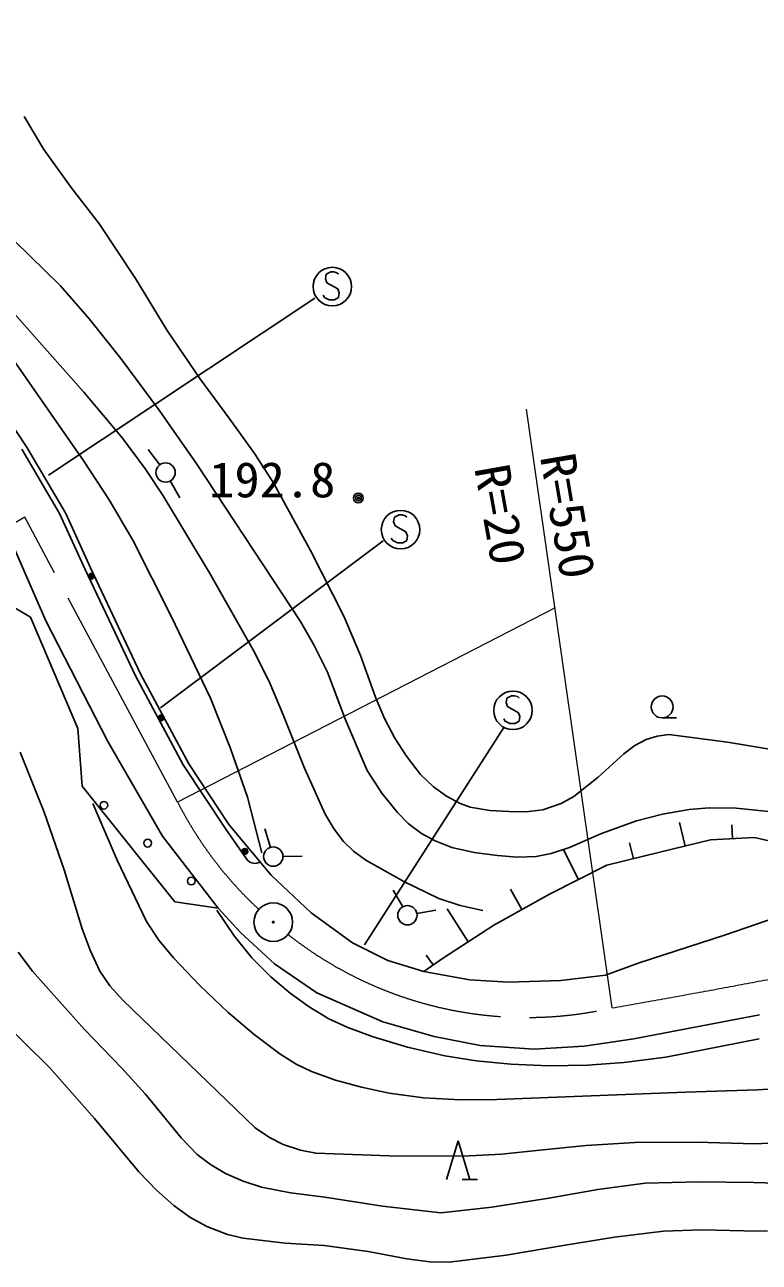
# Model space of a CAD drawing. Units: millimetres, scale not verified. Extents: x 40000 to 680000, y 20000 to 380000.
# Drawn here: x 408175 to 446286, y 243013 to 307183 of the extents above; entities that cross this region are included whole.
import ezdxf
from ezdxf.enums import TextEntityAlignment as Align

# ---------------------------------------------------------------- set-up
doc = ezdxf.new("R2010")
doc.units = ezdxf.units.MM
doc.header["$LTSCALE"] = 1000
doc.linetypes.add('CHAIN', pattern=[18.5, 12, -1.5, 3.5, -1.5])
for name, color, linetype, lineweight in [('M-BGD', 7, 'Continuous', 25), ('M-BGD-EXST', 7, 'Continuous', 25), ('M-BMK', 2, 'CHAIN', 13), ('M-BMK-SRVR', 3, 'Continuous', 25), ('M-STR-HTXT', 7, 'Continuous', 13)]:
    doc.layers.add(name, color=color, linetype=linetype, lineweight=lineweight)
doc.styles.add('ＭＳ ゴシック', font='')
doc.styles.get('ＭＳ ゴシック').set_extended_font_data('MS Gothic')

msp = doc.modelspace()

# ---------------------------------------------------------------- linework, layer by layer
at = {"layer": 'M-BGD'}
for p, q in [((408294, 285241), (406697, 287656)), ((409984, 281844), (408018, 285179)), ((410300, 281843), (408294, 285241)), ((415185, 284364), (414586, 285165)), ((415728, 283527), (416215, 282654)), ((411309, 278938), (409984, 281844)), ((411584, 279029), (410300, 281843)), ((407353, 280682), (409278, 276280)), ((413917, 273424), (411309, 278938)), ((414176, 273527), (411584, 279029)), ((408476, 276462), (406658, 277531)), ((410936, 270687), (408476, 276462)), ((409278, 276280), (412487, 270024)), ((416396, 268807), (413917, 273424)), ((416688, 268861), (414176, 273527)), ((441248, 271241), (441998, 271241)), ((411150, 267692), (410936, 270687)), ((412487, 270024), (415321, 265105)), ((418576, 265516), (416396, 268807)), ((418762, 265711), (416688, 268861)), ((415962, 261703), (411150, 267692)), ((420955, 263079), (418762, 265711)), ((442448, 264594), (442153, 265812)), ((444901, 264973), (444863, 265694)), ((415321, 265105), (418208, 261382)), ((419474, 264233), (418576, 265516)), ((420922, 264527), (420628, 265483)), ((446037, 265033), (443764, 264913)), ((448270, 264514), (446037, 265033)), ((436905, 262860), (436133, 264404)), ((439757, 263936), (439552, 264766)), ((443764, 264913), (441132, 264275)), ((419646, 263987), (419474, 264233)), ((419737, 263856), (419646, 263987)), ((419850, 263765), (419737, 263856)), ((419957, 263717), (419850, 263765)), ((420399, 263783), (420334, 263737)), ((421569, 264056), (422569, 264069)), ((441132, 264275), (438381, 263597)), ((420096, 263693), (419957, 263717)), ((420213, 263701), (420096, 263693)), ((420334, 263737), (420213, 263701)), ((438381, 263597), (435430, 262122)), ((423028, 261125), (420955, 263079)), ((427786, 261443), (427296, 262315)), ((435430, 262122), (432519, 260487)), ((433975, 261304), (433379, 262366)), ((418208, 261382), (415962, 261703)), ((419368, 260107), (418208, 261382)), ((428523, 261097), (429506, 261277)), ((431183, 259630), (430084, 261343)), ((449187, 261604), (444482, 259969)), ((425182, 259570), (423028, 261125)), ((421139, 258490), (419368, 260107)), ((432519, 260487), (429847, 258772)), ((444482, 259969), (440056, 258533)), ((427016, 258653), (425182, 259570)), ((428890, 258094), (427016, 258653)), ((429847, 258772), (428890, 258094)), ((429369, 258433), (429011, 258939)), ((423334, 256988), (421139, 258490)), ((431243, 257656), (428890, 258094)), ((440056, 258533), (438301, 257895)), ((433277, 257536), (431243, 257656)), ((435988, 257616), (433277, 257536)), ((438301, 257895), (435988, 257616)), ((426760, 255486), (423334, 256988)), ((429417, 254716), (426760, 255486)), ((446290, 255845), (439774, 254601)), ((431804, 254254), (429417, 254716)), ((434615, 254062), (431804, 254254)), ((437194, 254216), (434615, 254062)), ((439774, 254601), (437194, 254216)), ((430063, 247312), (430663, 249312)), ((430663, 249312), (431263, 247312)), ((430863, 247312), (431663, 247312))]:
    msp.add_line(p, q, dxfattribs=at)
for points in [[(385145, 307183), (388921, 305244), (392961, 303046), (395084, 301766), (397254, 300332), (398956, 299094), (400667, 297711), (402073, 296459), (403638, 294910), (404838, 293569), (405836, 292310), (411238, 284554), (412547, 282540), (413781, 280453), (415780, 276519), (417819, 272257), (418849, 269652), (419729, 267128), (420482, 264249)], [(447747, 269471), (444641, 269985), (441596, 270380), (440996, 270301), (440420, 270121), (439837, 269812), (439256, 269382), (437932, 268163), (436669, 267159), (436001, 266806), (435058, 266469), (434169, 266371), (433296, 266384), (432298, 266446), (431293, 266617), (430761, 266804), (430053, 267182), (429378, 267672), (428713, 268313), (427974, 269260), (427379, 270194), (426842, 271206), (426379, 272313), (425591, 274471), (424732, 276510), (423003, 279912), (421102, 283402), (420104, 284949), (418817, 286733), (417252, 288846), (415557, 291322), (413914, 294018), (412060, 296848), (410577, 298737), (409167, 300710), (408147, 302432)], [(407647, 295979), (410023, 293650), (411538, 291914), (413161, 289882), (415148, 287200), (417102, 284389), (422478, 276247), (423180, 275035), (423882, 273606), (424816, 271142), (425937, 268520), (426708, 267344), (427509, 266329), (428076, 265765), (428765, 265253), (429470, 264864), (430330, 264528), (431498, 264263), (432711, 264101), (433720, 264018), (434711, 264048), (435495, 264200), (436438, 264518), (438108, 265240), (439919, 265894), (441268, 266242), (442649, 266487), (443693, 266573), (445094, 266565), (448124, 266244)], [(431935, 261257), (430759, 261510), (429664, 261873), (427846, 262762), (425872, 263865), (425227, 264338), (424718, 264831), (424224, 265464), (423762, 266240), (422693, 268640), (421585, 271395), (420907, 273004), (420114, 274620), (417757, 278755), (415357, 282762), (414442, 284143), (413244, 285745), (411245, 288139), (409203, 290428), (406204, 293795)], [(447847, 249243), (446048, 249147), (443013, 249242), (439829, 249220), (437308, 249073), (434904, 248831), (432916, 248618), (430900, 248506), (427087, 248526), (423273, 248665), (422486, 248819), (421591, 249122), (420875, 249485), (420138, 249980), (413264, 256596), (412597, 257345), (412074, 258115), (411563, 259203), (411162, 260299), (410215, 263357), (409178, 266357), (407942, 269459)], [(411706, 266806), (412972, 263863), (414484, 260674), (415136, 259715), (415898, 258790), (417266, 257360), (418720, 255986), (420087, 254815), (421411, 253818), (422260, 253292), (423055, 252911), (424295, 252461), (425645, 252090), (427088, 251786), (428870, 251532), (430791, 251440), (432667, 251451), (442453, 251825), (446186, 251955), (450148, 252197)], [(418136, 261262), (419038, 259938), (419952, 258806), (420945, 257818), (421953, 256967), (422925, 256258), (423953, 255641), (424935, 255185), (426251, 254702), (428032, 254171), (429978, 253711), (431596, 253450), (433388, 253277), (435368, 253203), (437368, 253239), (439252, 253377), (441436, 253655), (446281, 254601)], [(407833, 259097), (408583, 258101), (409548, 257016), (411279, 255078), (413206, 253077), (414425, 251752), (415529, 250400), (416288, 249465), (417121, 248607), (417814, 248075), (418584, 247620), (419500, 247214), (420455, 246910), (421962, 246619), (423747, 246389), (426730, 245919), (429770, 245569), (432409, 245877), (435373, 246336), (437908, 246786), (440360, 247107), (443161, 247178), (445990, 247150), (447813, 247094)], [(446718, 244627), (445488, 244639), (443310, 244696), (441310, 244632), (438771, 244322), (436211, 243904), (433152, 243386), (430198, 243013), (429196, 243042), (428006, 243189), (425993, 243565), (423713, 243877), (421686, 244003), (419501, 244257), (418696, 244458), (417624, 244869), (416748, 245354), (415906, 245958), (415005, 246752), (414103, 247694), (411800, 250460), (409466, 253107), (406837, 255692)]]:
    msp.add_lwpolyline(points, dxfattribs=at)
for centre, radius in [((415484, 283964), 500), ((425486, 282643), 250), ((425486, 282643), 150), ((425486, 282643), 50), ((411639, 278592), 150), ((411639, 278592), 90), ((411639, 278592), 30), ((441248, 271811), 570), ((415257, 271245), 150), ((415257, 271245), 90), ((415257, 271245), 30), ((412283, 266710), 200), ((414551, 264745), 200), ((419597, 264319), 150), ((419597, 264319), 90), ((421069, 264049), 500), ((419597, 264319), 30), ((416818, 262780), 200), ((428031, 261007), 500)]:
    msp.add_circle(centre, radius, dxfattribs=at)
at = {"layer": 'M-BGD-EXST'}
for p, q in [((423815, 294244), (423775, 294004)), ((423775, 294004), (423855, 293804)), ((424055, 294364), (423815, 294244)), ((424215, 294364), (424055, 294364)), ((424375, 294324), (424215, 294364)), ((424455, 294244), (424375, 294324)), ((423855, 293804), (424415, 293484)), ((424415, 293484), (424495, 293284)), ((424495, 293284), (424455, 293044)), ((423232, 292998), (409415, 283835)), ((423735, 293044), (423655, 293164)), ((423975, 292924), (423735, 293044)), ((424255, 292924), (423975, 292924)), ((424455, 293044), (424255, 292924)), ((427595, 281763), (427355, 281643)), ((427755, 281763), (427595, 281763)), ((427915, 281723), (427755, 281763)), ((427995, 281643), (427915, 281723)), ((427355, 281643), (427315, 281403)), ((427315, 281403), (427395, 281203)), ((427395, 281203), (427955, 280883)), ((426778, 280423), (415219, 271768)), ((427275, 280443), (427195, 280563)), ((427515, 280323), (427275, 280443)), ((427995, 280443), (427795, 280323)), ((427955, 280883), (428035, 280683)), ((428035, 280683), (427995, 280443)), ((427795, 280323), (427515, 280323)), ((433187, 272271), (433147, 272031)), ((433427, 272391), (433187, 272271)), ((433587, 272391), (433427, 272391)), ((433747, 272351), (433587, 272391)), ((433827, 272271), (433747, 272351)), ((433147, 272031), (433227, 271831)), ((433227, 271831), (433787, 271511)), ((433787, 271511), (433867, 271311)), ((433107, 271071), (433027, 271191)), ((433347, 270951), (433107, 271071)), ((433627, 270951), (433347, 270951)), ((433827, 271071), (433627, 270951)), ((433867, 271311), (433827, 271071)), ((433041, 270743), (425810, 259469))]:
    msp.add_line(p, q, dxfattribs=at)
for centre in [(424135, 293604), (427675, 281003), (433507, 271631)]:
    msp.add_circle(centre, 1000, dxfattribs=at)
at = {"layer": 'M-BMK'}
msp.add_line((416107, 266873), (408175, 281645), dxfattribs=at)
for centre, radius, start, end in [((433915, 275978), 20000, 207.07936, 227.17526), ((343919, 797982), 550000, 279.91879, 283.86943), ((434232, 275707), 20000, 231.71158, 282.78474)]:
    msp.add_arc(centre, radius, start, end, dxfattribs=at)
at = {"layer": 'M-BMK-SRVR'}
for radius in [1000, 40]:
    msp.add_circle((421070, 260648), radius, dxfattribs=at)
at = {"layer": 'M-STR-HTXT'}
for p, q in [((438657, 256202), (434214, 287244)), ((408175, 281645), (382247, 266663)), ((435688, 276947), (416107, 266873))]:
    msp.add_line(p, q, dxfattribs=at)

# ---------------------------------------------------------------- texts
at = {"layer": 'M-BGD', "style": 'ＭＳ ゴシック', "width": 1.05}
msp.add_text('192.8', height=1833, dxfattribs=at).set_placement((417746, 282127), align=Align.BOTTOM_LEFT)
at = {"layer": 'M-STR-HTXT', "style": 'ＭＳ ゴシック', "width": 1.05}
for s, rotation, p in [('R=550', 279.7, (434365, 284702)), ('R=20', 280.1, (430954, 284114))]:
    msp.add_text(s, height=1833, rotation=rotation, dxfattribs=at).set_placement(p, align=Align.BOTTOM_LEFT)

doc.saveas('drawing.dxf')
